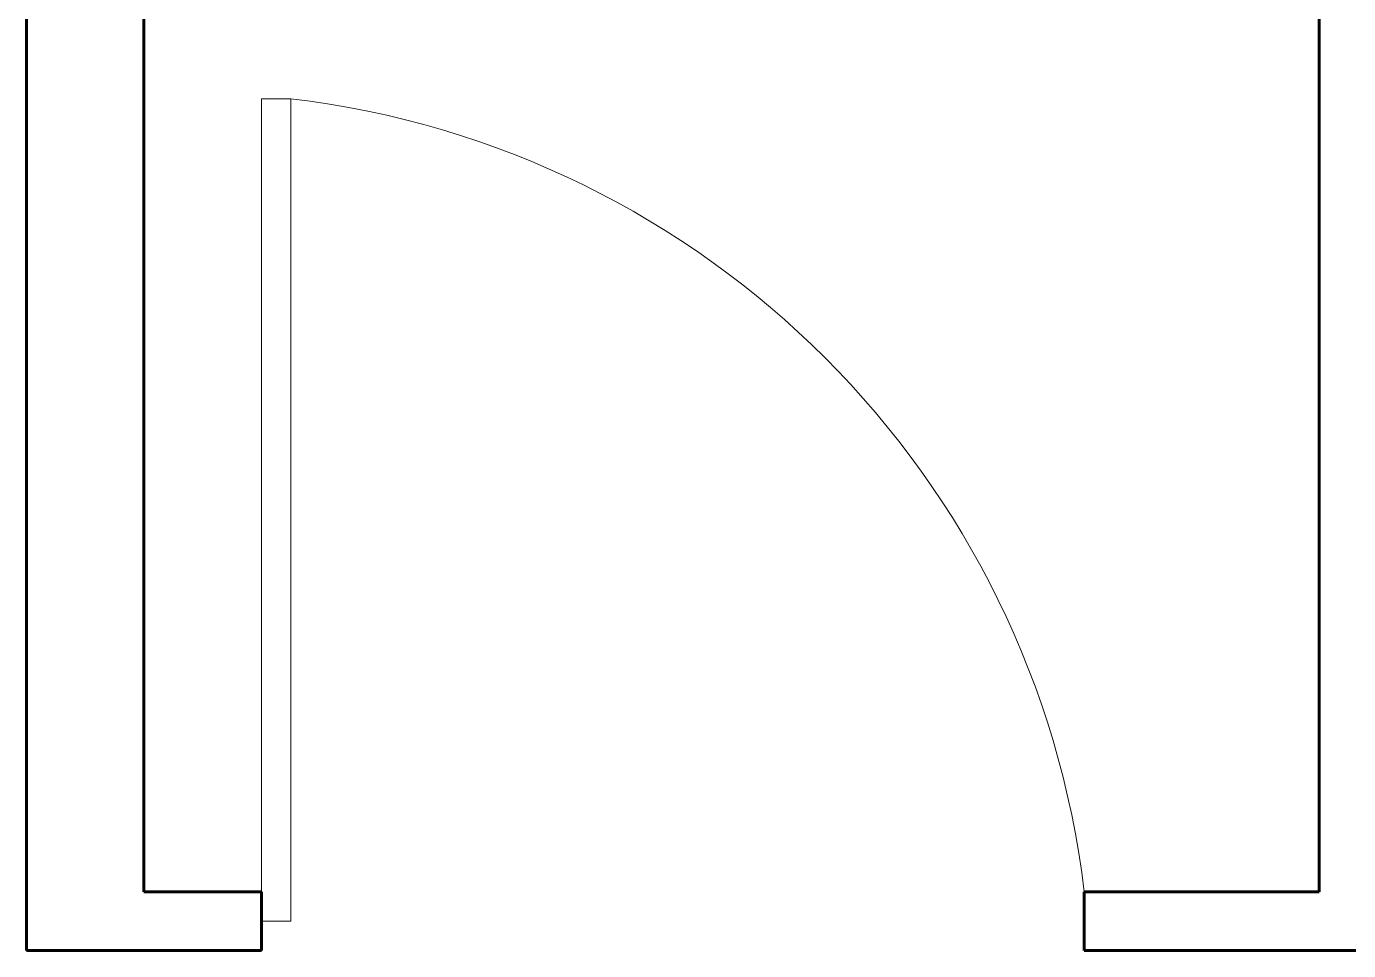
# Model space of a CAD drawing. Header units: millimetres. Extents: x 72 to 2826, y -203 to 794.
# Drawn here: x 1755.499 to 1756.624, y 383.68 to 384.467 of the extents above; entities that cross this region are included whole.
import ezdxf

# ---------------------------------------------------------------- set-up
doc = ezdxf.new("R2010")
doc.units = ezdxf.units.MM
doc.layers.add('envolvente', color=164, linetype='Continuous', lineweight=60)
doc.layers.add('puertas', color=15, linetype='Continuous', lineweight=9)

msp = doc.modelspace()

# ---------------------------------------------------------------- linework, layer by layer
at = {"layer": 'envolvente'}
for p, q in [((1755.4989, 383.6801), (1755.4989, 385.5801)), ((1755.5989, 383.7301), (1755.5989, 385.2801)), ((1756.5989, 383.7301), (1756.5989, 385.2801)), ((1755.6989, 383.7301), (1755.5989, 383.7301)), ((1755.6989, 383.7301), (1755.6989, 383.6801)), ((1756.5989, 383.7301), (1756.3989, 383.7301)), ((1756.3989, 383.7301), (1756.3989, 383.6801)), ((1755.6989, 383.6801), (1755.4989, 383.6801)), ((1756.7489, 383.6801), (1756.3989, 383.6801))]:
    msp.add_line(p, q, dxfattribs=at)
at = {"layer": 'puertas'}
msp.add_lwpolyline([(1755.6989, 383.7051), (1755.6989, 384.4051), (1755.7239, 384.4051), (1755.7239, 383.7051)], close=True, dxfattribs=at)
msp.add_arc((1755.633, 383.6392), 0.7713, 6.7674, 83.2326, dxfattribs=at)

doc.saveas('drawing.dxf')
